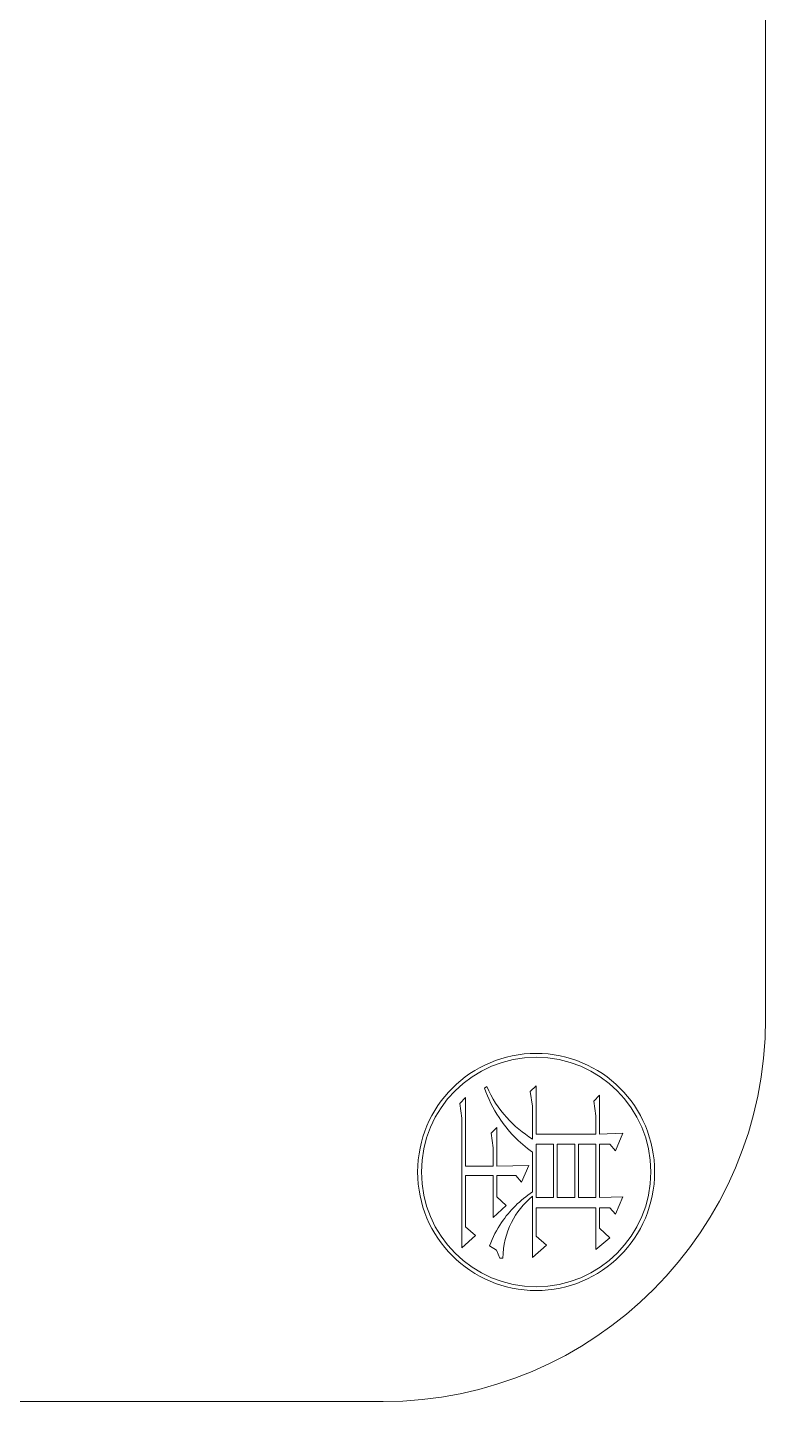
# Model space of a CAD drawing. Header units: millimetres. Extents: x 473 to 1051, y 289 to 609.
# Drawn here: x 735.5 to 793.4, y 289.2 to 397 of the extents above; entities that cross this region are included whole.
import ezdxf

# ---------------------------------------------------------------- set-up
doc = ezdxf.new("R2010")
doc.units = ezdxf.units.MM
doc.layers.add('core', color=7, linetype='Continuous', lineweight=20)

msp = doc.modelspace()

# ---------------------------------------------------------------- linework, layer by layer
at = {"layer": 'core', "lineweight": 18}
for p, q in [((793.42, 499.34), (793.42, 319.22)), ((771.36, 313.8), (771.54, 313.92)), ((774.96, 313.52), (775.42, 313.98)), ((775.42, 313.98), (775.42, 310.19)), ((769.42, 312.6), (769.87, 313.07)), ((769.59, 311.45), (769.42, 312.6)), ((769.87, 313.07), (769.87, 307.68)), ((775.14, 312.38), (774.96, 313.52)), ((779.94, 312.78), (780.39, 313.23)), ((780.1, 311.63), (779.94, 312.78)), ((780.39, 313.23), (780.39, 310.19)), ((769.59, 301.26), (769.59, 311.45)), ((775.14, 309.8), (775.14, 312.38)), ((780.1, 310.19), (780.1, 311.63)), ((771.88, 310.25), (772.33, 310.71)), ((772.33, 310.71), (772.33, 307.68)), ((772.05, 309.11), (771.88, 310.25)), ((775.42, 310.19), (780.1, 310.19)), ((776.79, 309.39), (775.42, 309.39)), ((775.42, 309.39), (775.42, 305.21)), ((776.79, 309.39), (776.79, 305.21)), ((777.07, 305.21), (777.07, 309.39)), ((778.45, 309.39), (777.07, 309.39)), ((778.45, 309.39), (778.45, 305.21)), ((778.74, 305.21), (778.74, 309.39)), ((780.1, 309.39), (778.74, 309.39)), ((780.1, 305.21), (780.1, 309.39)), ((780.39, 310.19), (782.22, 310.25)), ((781.2, 309.39), (780.39, 309.39)), ((780.39, 309.39), (780.39, 305.21)), ((781.65, 308.88), (781.2, 309.39)), ((782.22, 310.25), (781.65, 308.88)), ((772.05, 307.68), (772.05, 309.11)), ((775.14, 305.67), (775.14, 308.76)), ((769.87, 307.68), (772.05, 307.68)), ((772.33, 307.68), (774.85, 307.73)), ((774.85, 307.73), (774.28, 306.41)), ((772.05, 306.93), (769.87, 306.93)), ((769.87, 306.93), (769.87, 302.91)), ((772.05, 303.66), (772.05, 306.93)), ((772.33, 306.93), (772.33, 305.27)), ((773.82, 306.93), (772.33, 306.93)), ((774.28, 306.41), (773.82, 306.93)), ((772.33, 305.27), (773.08, 304.58)), ((775.14, 300.51), (775.14, 305.33)), ((775.42, 305.21), (776.79, 305.21)), ((777.07, 305.21), (778.45, 305.21)), ((778.74, 305.21), (780.1, 305.21)), ((780.39, 305.21), (782.22, 305.27)), ((782.22, 305.27), (781.65, 303.9)), ((773.08, 304.58), (772.05, 303.66)), ((780.1, 304.41), (775.42, 304.41)), ((775.42, 304.41), (775.42, 302.18)), ((780.1, 301.14), (780.1, 304.41)), ((781.2, 304.41), (780.39, 304.41)), ((780.39, 304.41), (780.39, 302.81)), ((781.65, 303.9), (781.2, 304.41)), ((769.87, 302.91), (770.67, 302.24)), ((780.39, 302.81), (781.2, 302.06)), ((770.67, 302.24), (769.59, 301.26)), ((775.42, 302.18), (776.22, 301.49)), ((781.2, 302.06), (780.1, 301.14)), ((772.3, 301.1), (771.76, 301.43)), ((772.56, 300.45), (772.3, 301.1)), ((776.22, 301.49), (775.14, 300.51)), ((772.8, 300.45), (772.56, 300.45)), ((763.42, 289.22), (667.74, 289.22))]:
    msp.add_line(p, q, dxfattribs=at)
for radius in [9.3, 9]:
    msp.add_circle((775.42, 307.22), radius, dxfattribs=at)
msp.add_arc((763.42, 319.22), 30, 270, 0, dxfattribs=at)
for points, knots in [([(775.14, 308.76), (774.07, 309.54), (772.6, 311.06), (771.65, 312.97), (771.36, 313.8)], [0, 0, 0, 0, 0.592616, 1, 1, 1, 1]), ([(771.54, 313.92), (771.95, 313.01), (772.95, 311.45), (774.37, 310.28), (775.14, 309.8)], [0, 0, 0, 0, 0.525021, 1, 1, 1, 1]), ([(771.76, 301.43), (772.01, 302.09), (772.85, 303.71), (774.15, 305), (775.14, 305.67)], [0, 0, 0, 0, 0.375458, 1, 1, 1, 1]), ([(775.14, 305.33), (774.42, 304.72), (773.27, 303.28), (772.83, 301.48), (772.8, 300.45)], [0, 0, 0, 0, 0.47819, 1, 1, 1, 1])]:
    msp.add_open_spline(points, degree=3, knots=knots, dxfattribs=at)

doc.saveas('drawing.dxf')
